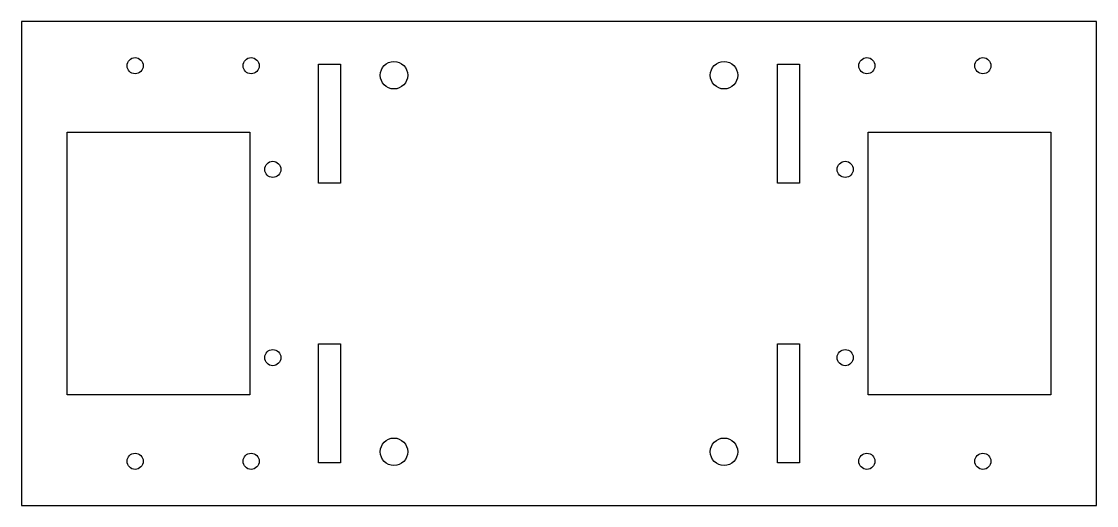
# Model space of a CAD drawing. Header units: millimetres. Extents: x -100 to 100, y -45 to 45.
import ezdxf

# ---------------------------------------------------------------- set-up
doc = ezdxf.new("R2010")
doc.units = ezdxf.units.MM
doc.layers.get('0').update_dxf_attribs({"linetype": 'CONTINUOUS'})

msp = doc.modelspace()

# ---------------------------------------------------------------- linework, layer by layer
for points in [[(100, -45), (100, 45), (-100, 45), (-100, -45)], [(-40.65, 14.95), (-44.75, 14.95), (-44.75, 37.05), (-40.65, 37.05)], [(40.65, 14.95), (40.65, 37.05), (44.75, 37.05), (44.75, 14.95)], [(-91.5, -24.45), (-91.5, 24.45), (-57.5, 24.45), (-57.5, -24.45)], [(91.5, -24.45), (57.5, -24.45), (57.5, 24.45), (91.5, 24.45)], [(-40.65, -14.95), (-40.65, -37.05), (-44.75, -37.05), (-44.75, -14.95)], [(40.65, -14.95), (44.75, -14.95), (44.75, -37.05), (40.65, -37.05)]]:
    msp.add_lwpolyline(points, close=True)
for centre, radius in [((-78.86, 36.78), 1.5), ((-57.28, 36.78), 1.5), ((57.28, 36.78), 1.5), ((78.86, 36.78), 1.5), ((-30.7, 35), 2.55), ((30.7, 35), 2.55), ((-53.25, 17.5), 1.5), ((53.25, 17.5), 1.5), ((-53.25, -17.5), 1.5), ((53.25, -17.5), 1.5), ((-30.7, -35), 2.55), ((30.7, -35), 2.55), ((-78.86, -36.78), 1.5), ((-57.28, -36.78), 1.5), ((57.28, -36.78), 1.5), ((78.86, -36.78), 1.5)]:
    msp.add_circle(centre, radius)

doc.saveas('drawing.dxf')
